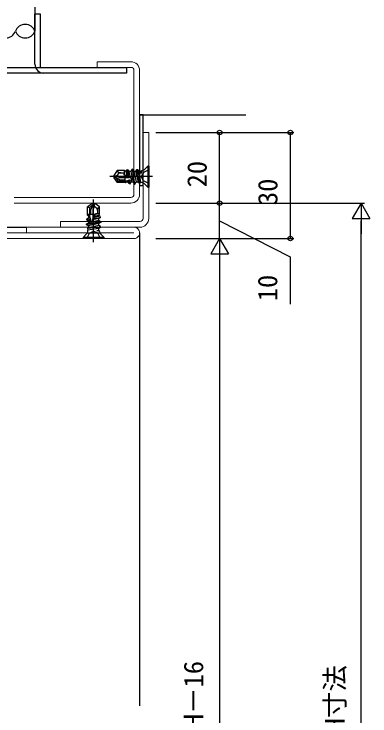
# Model space of a CAD drawing. Units: millimetres, scale not verified. Extents: x -437 to 438, y -281 to 279.
# Drawn here: x -308.3 to -207.7, y -38.7 to 159.8 of the extents above; entities that cross this region are included whole.
import ezdxf
from ezdxf.enums import TextEntityAlignment as Align

# ---------------------------------------------------------------- set-up
doc = ezdxf.new("R2010")
doc.units = ezdxf.units.MM
doc.header["$LTSCALE"] = 2
doc.layers.add('0-2_YKK_11', color=211, linetype='Continuous', lineweight=18)
doc.layers.add('0-3_YKK_11E', color=4, linetype='Continuous', lineweight=18)
for name, color, linetype in [('0-4_YKK_12', 2, 'Continuous'), ('0-5_YKK_13', 4, 'Continuous'), ('0-7_YKK_D', 6, 'Continuous'), ('0-9_YSS_K', 3, 'Continuous')]:
    doc.layers.add(name, color=color, linetype=linetype)
doc.styles.add('ＭＳ ゴシック', font='')
doc.styles.get('ＭＳ ゴシック').set_extended_font_data('MS Gothic')

msp = doc.modelspace()

# ---------------------------------------------------------------- linework, layer by layer
at = {"layer": '0-2_YKK_11'}
for p, q in [((-326.2, 97.93), (-274.4, 97.93)), ((-274.4, 96.33), (-326.2, 96.33))]:
    msp.add_line(p, q, dxfattribs=at)
for points in [[(-270.2, 102.03), (-270.2, 126.33), (-271.8, 126.33), (-271.8, 102.03)], [(-304.8, 97.93), (-304.8, 99.53), (-274.4, 99.53)], [(-272.7, 101.13), (-295.2, 101.13), (-295.2, 99.53), (-272.7, 99.53)]]:
    msp.add_lwpolyline(points, dxfattribs=at)
for centre, radius, start, end in [((-272.7, 102.03), 0.9, 270.00001, 359.99999), ((-272.7, 102.03), 2.5, 270.00001, 359.99999), ((-274.4, 97.93), 1.6, 269.99999, 90.00001)]:
    msp.add_arc(centre, radius, start, end, dxfattribs=at)
at = {"layer": '0-3_YKK_11E'}
for p, q in [((-274.4, 108.83), (-274.4, 143.83)), ((-272.8, 143.83), (-272.8, 108.83)), ((-308.3, 107.93), (-275.3, 107.93)), ((-275.3, 106.33), (-308.3, 106.33))]:
    msp.add_line(p, q, dxfattribs=at)
msp.add_lwpolyline([(-275.3, 144.73), (-284.8, 144.73), (-284.8, 146.33), (-275.3, 146.33)], dxfattribs=at)
for centre, radius, start, end in [((-275.3, 143.83), 2.5, 0.00001, 89.99999), ((-275.3, 143.83), 0.9, 359.99998, 89.99996), ((-275.3, 108.83), 0.9, 270.00103, 0.00101), ((-275.3, 108.83), 2.5, 270.00001, 359.99999)]:
    msp.add_arc(centre, radius, start, end, dxfattribs=at)
at = {"layer": '0-4_YKK_12'}
for p, q in [((-316.2, 99.53), (-304.8, 99.53)), ((-272.8, 97.93), (-272.8, -35.79))]:
    msp.add_line(p, q, dxfattribs=at)
at = {"layer": '0-5_YKK_13'}
for p, q in [((-279.182, 115.53), (-280.12, 114.191)), ((-278.957, 115.286), (-279.182, 115.53)), ((-277.2, 115.53), (-279.182, 115.53)), ((-277.2, 115.53), (-277.2, 114.37)), ((-276.744, 115.28), (-277.2, 115.53)), ((-276.529, 115.652), (-276.744, 115.28)), ((-276.744, 115.28), (-276.438, 114.02)), ((-276.148, 115.721), (-276.529, 115.652)), ((-276.529, 115.652), (-276.192, 114.029)), ((-276.148, 115.721), (-275.893, 115.28)), ((-275.836, 113.811), (-276.148, 115.721)), ((-275.334, 115.28), (-275.893, 115.28)), ((-275.893, 115.28), (-275.48, 113.581)), ((-274.959, 115.93), (-275.334, 115.28)), ((-275.334, 115.28), (-274.629, 112.38)), ((-274.959, 115.93), (-274.254, 111.73)), ((-274.859, 115.93), (-274.959, 115.93)), ((-274.154, 111.73), (-274.859, 115.93)), ((-274.859, 115.93), (-274.483, 115.28)), ((-274.483, 115.28), (-273.778, 112.38)), ((-273.924, 115.28), (-274.483, 115.28)), ((-273.647, 115.759), (-273.924, 115.28)), ((-273.924, 115.28), (-273.219, 112.38)), ((-273.338, 115.738), (-273.647, 115.759)), ((-273.338, 115.738), (-273.073, 115.28)), ((-273.073, 115.28), (-272.909, 114.605)), ((-272.514, 115.28), (-273.073, 115.28)), ((-272.381, 115.51), (-272.514, 115.28)), ((-272.514, 115.28), (-272.381, 114.733)), ((-272.234, 115.51), (-272.381, 115.51)), ((-272.381, 115.51), (-272.381, 114.733)), ((-271.82, 112.15), (-271.82, 115.51)), ((-271.527, 115.803), (-270.5, 116.83)), ((-270.5, 116.83), (-270.5, 110.83)), ((-270.2, 116.83), (-270.5, 116.83)), ((-270.2, 116.83), (-270.2, 110.83)), ((-269.2, 113.83), (-281.2, 113.83)), ((-280.12, 114.191), (-280.2, 113.83)), ((-279.727, 113.935), (-280.2, 113.83)), ((-279.7, 113.741), (-280.2, 113.83)), ((-280.2, 113.83), (-280.12, 113.469)), ((-280.12, 113.469), (-279.7, 113.741)), ((-280.12, 113.469), (-279.182, 112.13)), ((-279.7, 113.741), (-278.922, 112.63)), ((-279.7, 113.741), (-278.295, 112.93)), ((-278.905, 114.531), (-278.967, 114.442)), ((-278.824, 113.796), (-278.537, 113.63)), ((-278.537, 113.63), (-275.75, 113.63)), ((-278.139, 114.93), (-277.2, 114.93)), ((-277.166, 114.624), (-277.2, 114.855)), ((-277.2, 114.855), (-277.067, 114.309)), ((-277, 114.278), (-277, 112.483)), ((-273.292, 114.512), (-273.031, 112.055)), ((-272.909, 114.605), (-272.601, 112.15)), ((-271.714, 112.685), (-272.323, 113.83)), ((-278.922, 112.63), (-279.182, 112.13)), ((-277.2, 112.13), (-279.182, 112.13)), ((-278.922, 112.63), (-277, 112.63)), ((-278.295, 112.93), (-277, 112.93)), ((-276.786, 112.054), (-276.881, 112.693)), ((-276.786, 112.054), (-276.598, 112.38)), ((-276.662, 112.64), (-276.598, 112.38)), ((-276.598, 112.38), (-276.039, 112.38)), ((-276.118, 112.706), (-276.039, 112.38)), ((-275.742, 111.864), (-276.039, 112.38)), ((-275.95, 112.866), (-275.742, 111.864)), ((-275.742, 111.864), (-275.51, 111.822)), ((-275.51, 111.822), (-275.689, 112.915)), ((-275.51, 111.822), (-275.188, 112.38)), ((-275.292, 112.807), (-275.188, 112.38)), ((-275.188, 112.38), (-274.629, 112.38)), ((-274.254, 111.73), (-274.629, 112.38)), ((-274.254, 111.73), (-274.154, 111.73)), ((-274.154, 111.73), (-273.778, 112.38)), ((-273.778, 112.38), (-273.219, 112.38)), ((-273.031, 112.055), (-273.219, 112.38)), ((-273.031, 112.055), (-272.601, 112.15)), ((-272.234, 112.15), (-272.601, 112.15)), ((-270.2, 111.93), (-271.714, 112.685)), ((-271.527, 111.857), (-270.5, 110.83)), ((-270.5, 110.83), (-270.2, 110.83)), ((-285.8, 95.33), (-285.8, 107.33)), ((-286.161, 106.25), (-287.5, 105.312)), ((-287, 105.052), (-287.5, 105.312)), ((-287.5, 103.33), (-287.5, 105.312)), ((-285.889, 105.83), (-287, 105.052)), ((-285.889, 105.83), (-286.7, 104.424)), ((-285.8, 106.33), (-286.161, 106.25)), ((-286.161, 106.25), (-285.889, 105.83)), ((-285.889, 105.83), (-285.8, 106.33)), ((-285.695, 105.857), (-285.8, 106.33)), ((-285.439, 106.25), (-285.8, 106.33)), ((-284.1, 105.312), (-285.439, 106.25)), ((-284.343, 105.086), (-284.1, 105.312)), ((-284.1, 103.33), (-284.1, 105.312)), ((-287, 105.052), (-287, 103.13)), ((-286.7, 104.424), (-286.7, 103.13)), ((-285.834, 104.953), (-286, 104.666)), ((-286, 104.666), (-286, 101.88)), ((-284.775, 103.33), (-285.321, 103.197)), ((-284.1, 103.33), (-285.26, 103.33)), ((-285.099, 105.035), (-285.188, 105.097)), ((-285.006, 103.296), (-284.775, 103.33)), ((-284.7, 104.269), (-284.7, 103.33)), ((-284.35, 102.874), (-284.1, 103.33)), ((-287.765, 101.871), (-287.807, 101.64)), ((-287.807, 101.64), (-286.715, 101.819)), ((-287.807, 101.64), (-287.25, 101.318)), ((-287.765, 101.871), (-287.25, 102.169)), ((-286.763, 102.08), (-287.765, 101.871)), ((-287.575, 102.916), (-286.936, 103.01)), ((-287.575, 102.916), (-287.25, 102.728)), ((-286.989, 102.791), (-287.25, 102.728)), ((-287.25, 102.728), (-287.25, 102.169)), ((-286.923, 102.248), (-287.25, 102.169)), ((-284.35, 101.464), (-287.25, 100.759)), ((-286.823, 101.422), (-287.25, 101.318)), ((-287.25, 101.318), (-287.25, 100.759)), ((-285.352, 103.13), (-287.147, 103.13)), ((-284.35, 102.023), (-286.049, 101.61)), ((-285.819, 101.965), (-283.909, 102.278)), ((-284.35, 102.874), (-285.61, 102.567)), ((-283.978, 102.659), (-285.601, 102.321)), ((-283.978, 102.659), (-284.35, 102.874)), ((-283.909, 102.278), (-284.35, 102.023)), ((-284.35, 101.464), (-284.35, 102.023)), ((-283.7, 101.088), (-284.35, 101.464)), ((-283.909, 102.278), (-283.978, 102.659)), ((-283.7, 101.088), (-287.9, 100.383)), ((-287.9, 100.283), (-283.7, 100.988)), ((-287.9, 100.383), (-287.25, 100.759)), ((-287.9, 100.383), (-287.9, 100.283)), ((-287.9, 100.283), (-287.25, 99.908)), ((-285.118, 99.421), (-287.575, 99.161)), ((-287.575, 99.161), (-287.25, 99.349)), ((-284.35, 100.613), (-287.25, 99.908)), ((-284.35, 100.054), (-287.25, 99.349)), ((-287.25, 99.908), (-287.25, 99.349)), ((-283.7, 100.988), (-284.35, 100.613)), ((-284.35, 100.054), (-284.35, 100.613)), ((-283.871, 99.777), (-284.35, 100.054)), ((-283.891, 99.468), (-284.35, 99.203)), ((-283.891, 99.468), (-283.871, 99.777)), ((-283.7, 100.988), (-283.7, 101.088)), ((-287.773, 97.657), (-288.8, 96.63)), ((-287.7, 96.33), (-286.945, 97.844)), ((-287.575, 99.161), (-287.48, 98.731)), ((-285.025, 99.039), (-287.48, 98.731)), ((-287.48, 98.364), (-287.48, 98.731)), ((-287.48, 97.95), (-284.12, 97.95)), ((-286.945, 97.844), (-285.8, 98.453)), ((-284.35, 99.203), (-285.025, 99.039)), ((-284.35, 98.644), (-284.896, 98.511)), ((-284.12, 98.511), (-284.896, 98.511)), ((-284.35, 98.644), (-284.35, 99.203)), ((-284.12, 98.511), (-284.35, 98.644)), ((-284.12, 98.364), (-284.12, 98.511)), ((-283.827, 97.657), (-282.8, 96.63)), ((-282.8, 96.63), (-288.8, 96.63)), ((-288.8, 96.63), (-288.8, 96.33)), ((-282.8, 96.33), (-288.8, 96.33)), ((-282.8, 96.33), (-282.8, 96.63))]:
    msp.add_line(p, q, dxfattribs=at)
msp.add_lwpolyline([(-272.8, 111.33), (-271.8, 111.33), (-271.8, 131.33), (-272.8, 131.33)], close=True, dxfattribs=at)
for points in [[(-273.338, 115.738), (-273.292, 114.512), (-273.647, 115.759)], [(-270.2, 115.73), (-271.714, 114.975), (-272.323, 113.83)], [(-275.437, 113.561), (-277.2, 114.37), (-277.166, 114.624), (-277.067, 114.309)], [(-276.438, 114.02), (-276.192, 114.029), (-275.836, 113.811), (-275.48, 113.581)], [(-276.786, 112.054), (-277.2, 112.13), (-276.881, 112.693), (-276.662, 112.64), (-276.118, 112.706), (-275.95, 112.866), (-275.689, 112.915), (-275.292, 112.807), (-275.001, 112.842)], [(-287.575, 102.916), (-287.5, 103.33), (-286.936, 103.01), (-286.989, 102.791), (-286.923, 102.248), (-286.763, 102.08), (-286.715, 101.819), (-286.823, 101.422), (-286.787, 101.131)], [(-286.068, 101.567), (-285.26, 103.33), (-285.006, 103.296), (-285.321, 103.197)], [(-285.61, 102.567), (-285.601, 102.321), (-285.819, 101.965), (-286.049, 101.61)], [(-283.891, 99.468), (-285.118, 99.421), (-283.871, 99.777)], [(-283.9, 96.33), (-284.655, 97.844), (-285.8, 98.453)]]:
    msp.add_lwpolyline(points, dxfattribs=at)
for centre, radius, start, end in [((-278.139, 116.045), 1.115, 222.84567, 270), ((-279.399, 114.877), 0.603, 325, 42.84567), ((-272.234, 116.51), 1, 270, 315), ((-280, 115.165), 1.26, 282.5, 325), ((-279.454, 112.704), 1.26, 60, 102.5), ((-278.599, 114.185), 0.449, 145, 240), ((-278.139, 113.995), 0.935, 90, 145), ((-275.75, 112.88), 0.75, 357.14861, 90), ((-272.234, 111.15), 1, 45, 90), ((-286.926, 105.584), 1.26, 330, 12.5), ((-284.465, 106.129), 1.26, 192.5, 235), ((-285.445, 104.729), 0.449, 55, 150), ((-284.753, 105.528), 0.603, 235, 312.84567), ((-285.635, 104.269), 0.935, 0, 55), ((-283.585, 104.269), 1.115, 132.84567, 180), ((-286.75, 101.88), 0.75, 267.14861, 0), ((-288.48, 98.364), 1, 315, 0), ((-283.12, 98.364), 1, 180, 225)]:
    msp.add_arc(centre, radius, start, end, dxfattribs=at)
at = {"layer": '0-7_YKK_D'}
for p, q in [((-268.2, 126.33), (-249.2, 126.33)), ((-268.2, 126.33), (-229.2, 126.33)), ((-250.2, 106.33), (-250.2, 126.33)), ((-230.2, 96.33), (-230.2, 126.33)), ((-268.2, 106.33), (-209.2, 106.33)), ((-268.2, 106.33), (-249.2, 106.33)), ((-268.2, 106.33), (-249.2, 106.33)), ((-250.2, 96.33), (-250.2, 106.33)), ((-210.2, 106.33), (-212.7, 102)), ((-210.2, 106.33), (-207.7, 102)), ((-210.2, 106.33), (-210.2, 97.669)), ((-212.7, 102), (-207.7, 102)), ((-210.2, -170.908), (-210.2, 101.33)), ((-268.2, 96.33), (-249.2, 96.33)), ((-268.2, 96.33), (-249.2, 96.33)), ((-268.2, 96.33), (-229.2, 96.33)), ((-250.2, 96.33), (-252.7, 92)), ((-250.2, 96.33), (-247.7, 92)), ((-250.2, 96.33), (-250.2, 87.669)), ((-252.7, 92), (-247.7, 92)), ((-250.2, 91.33), (-250.2, -164.908))]:
    msp.add_line(p, q, dxfattribs=at)
msp.add_lwpolyline([(-250.2, 101.33), (-230.255, 91.136), (-230.255, 77.761)], dxfattribs=at)
for centre in [(-250.2, 126.33), (-230.2, 126.33), (-250.2, 106.33), (-250.2, 106.33), (-230.2, 96.33)]:
    msp.add_circle(centre, 0.637, dxfattribs=at)
at = {"layer": '0-9_YSS_K'}
for p, q in [((-302.4, 193.8), (-302.4, 154.971)), ((-302.4, 145.63), (-302.4, 159.73)), ((-300.8, 159.73), (-302.4, 159.73)), ((-300.8, 144.73), (-300.8, 159.73)), ((-349.519, 144.73), (-276.519, 144.73)), ((-276.519, 143.13), (-349.519, 143.13)), ((-276.519, 144.73), (-276.519, 143.13)), ((-272.8, 131.33), (-242.8, 131.33))]:
    msp.add_line(p, q, dxfattribs=at)
for centre, radius, start, end in [((-305.15, 153.971), 2.926, 19.98311, 160.01689), ((-310.65, 155.971), 2.926, 199.98311, 340.01689), ((-305.15, 155.971), 2.926, 199.98311, 340.01689), ((-299.9, 145.63), 2.5, 180, 270)]:
    msp.add_arc(centre, radius, start, end, dxfattribs=at)

# ---------------------------------------------------------------- texts
at = {"layer": '0-7_YKK_D', "style": 'ＭＳ ゴシック'}
for s, p in [('20', (-252.2, 110.79)), ('30', (-232.2, 105.79)), ('10', (-232.255, 78.61)), ('Hn＝既設枠H－16', (-253.18, -79.318)), ('既設枠H寸法', (-213.223, -65.535))]:
    msp.add_text(s, height=5.499, rotation=90, dxfattribs=at).set_placement(p, align=Align.BOTTOM_LEFT)

doc.saveas('drawing.dxf')
